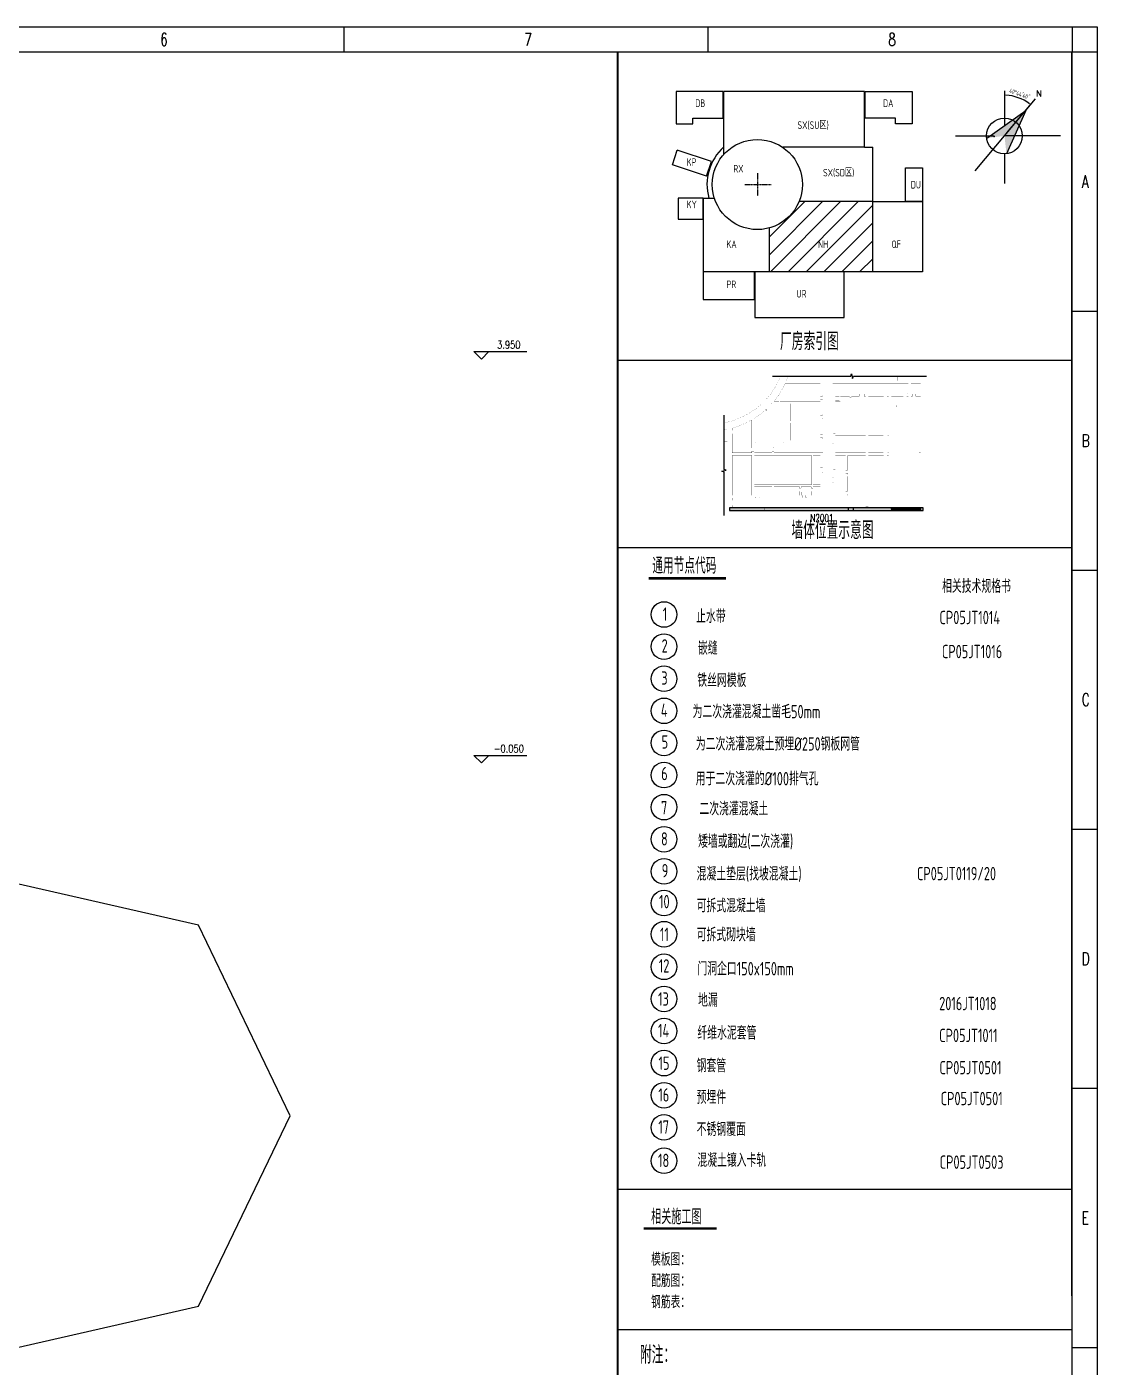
# Model space of a CAD drawing. Extents: x 288665 to 326723, y -93974 to -72949.
# Drawn here: x 316120 to 326723, y -86223 to -72949 of the extents above; entities that cross this region are included whole.
import ezdxf
from ezdxf.enums import TextEntityAlignment as Align

# ---------------------------------------------------------------- set-up
doc = ezdxf.new("R2010")
doc.units = 0
doc.linetypes.add('CENTER', pattern=[50.8, 31.75, -6.35, 6.35, -6.35])
doc.layers.get('0').update_dxf_attribs({"linetype": 'CONTINUOUS'})
for name, color, linetype in [('B版云线202106', 2, 'CONTINUOUS'), ('C77(文本)', 7, 'CONTINUOUS'), ('DIM', 3, 'CONTINUOUS'), ('NHFVVP_CenterLine', 4, 'CONTINUOUS'), ('NHJVVK_OpenLine', 7, 'CONTINUOUS'), ('TEXT', 4, 'CONTINUOUS'), ('THIN', 3, 'CONTINUOUS'), ('wall', 7, 'CONTINUOUS'), ('中心线', 2, 'CENTER'), ('缩略图', 4, 'CONTINUOUS')]:
    doc.layers.add(name, color=color, linetype=linetype)
doc.styles.add('DIM_FONT', font='SIMPLEX', dxfattribs={"width": 0.7, "bigfont": 'GBCBIG'})
doc.styles.add('HZ', font='TXT.shx', dxfattribs={"width": 0.7, "bigfont": 'hz.shx'})
doc.styles.add('RH', font='romans.shx', dxfattribs={"width": 0.7, "bigfont": 'hz.shx'})
doc.styles.add('ROMANT', font='ROMANT.shx', dxfattribs={"width": 0.618, "height": 450, "bigfont": 'ochinese.shx'})
doc.styles.add('S1', font='tssdeng.shx', dxfattribs={"width": 0.7, "bigfont": 'tssdchn.shx'})
doc.styles.add('TSSD_Dimension', font='Tssdeng.shx', dxfattribs={"width": 0.7, "bigfont": 'tssdchn.shx'})
doc.styles.add('TSSD_Label', font='tssdeng.shx', dxfattribs={"width": 0.7, "bigfont": 'hztxt.shx'})

# ---------------------------------------------------------------- blocks, each defined once
blk = doc.blocks.new('tk2')
at = {"color": 4, "flags": 128}
for points in [[(89525, -525783), (119250, -525783)], [(111786, -525783), (111786, -526033)], [(115392, -525783), (115392, -526033)], [(119000, -525783), (119000, -526033)], [(119250, -525783), (119250, -546808)]]:
    blk.add_lwpolyline(points, dxfattribs=at)
blk.add_lwpolyline([(90150, -526033), (118998, -526033), (118998, -546558), (90150, -546558)], close=True)
at = {"flags": 128}
for points in [[(119000, -526033), (119250, -526033)], [(119000, -528599), (119250, -528599)], [(119000, -531165), (119250, -531165)], [(119000, -533730), (119250, -533730)], [(119000, -536296), (119250, -536296)], [(119000, -538862), (119250, -538862)]]:
    blk.add_lwpolyline(points, dxfattribs=at)
at = {"layer": 'C77(文本)', "color": 4}
for p in [(114498, -526033), (118998, -538353)]:
    blk.add_line(p, (118998, -526033), dxfattribs=at)
at = {"color": 0, "style": 'HZ', "width": 0.7}
for s, p in [('6', (109968, -525971)), ('7', (113574, -525971)), ('8', (117180, -525971)), ('A', (119096, -527379)), ('B', (119096, -529945)), ('C', (119096, -532510)), ('D', (119096, -535076)), ('E', (119096, -537641))]:
    blk.add_text(s, height=125, dxfattribs=at).set_placement(p)
blk = doc.blocks.new('_ClosedBlank')
at = {"color": 0}
blk.add_lwpolyline([(0, 0, 0, 0.658, 0), (-2.5, 0, 0.658, 0.658, 0)], format="xyseb", dxfattribs=at)
blk = doc.blocks.new('A$C5E8E3E41')
at = {"layer": 'DIM'}
blk.add_line((160, -2794), (1787, -851), dxfattribs=at)
blk.add_arc((0, -2986), 2685, 52.20852, 87.86565, dxfattribs=at)
at = {"layer": '缩略图'}
for p, q in [((0, 0), (0, -2316)), ((-1925, -5287), (2050, -536)), ((-3235, -2986), (-671, -2986)), ((3695, -2985), (0, -2986)), ((0, -4168), (0, -6137))]:
    blk.add_line(p, q, dxfattribs=at)
blk.add_lwpolyline([(-1172, -3135), (1408, -1304), (135, -4160)], dxfattribs=at)
blk.add_circle((0, -2986), 1181, dxfattribs=at)
blk.add_point((-669, -3033), dxfattribs=at)
blk.add_point((-669, -3033), dxfattribs=at)
for points in [[(0, -2986), (-1172, -3135), (1408, -1304)], [(135, -4160), (1408, -1304), (0, -2986)]]:
    blk.add_solid(points, dxfattribs=at)
at = {"layer": 'DIM', "xscale": 100, "yscale": 100, "zscale": 100}
for p, rotation in [((0, -301), 178.9328260940947), ((1723, -927), 321.1413489768363)]:
    blk.add_blockref('_ClosedBlank', p, dxfattribs=dict(at, rotation=rotation))
at = {"layer": 'DIM', "color": 7, "insert": (1004, -222), "char_height": 300, "attachment_point": 5, "rotation": 340.03709, "style": 'TSSD_Dimension'}
blk.add_mtext('\\A1;40°44\'40"', dxfattribs=at)
at = {"layer": '缩略图', "style": 'ROMANT'}
blk.add_text('N', height=400, dxfattribs=at).set_placement((2099, -395))
blk = doc.blocks.new('A$C3CC76250')
at = {"layer": 'TEXT', "lineweight": 30}
h = blk.add_hatch(dxfattribs=at)
h.set_pattern_fill('ANSI31', color=256, scale=3000, style=0)
h.set_pattern_definition([(45, (-770190, -402651), (-6735.19, 6735.19), [])])
h.paths.add_polyline_path([(1880, 0), (1880, -2491, -0.375525), (4213, -2205), (7459, -2205), (7459, 0)])
h.paths.add_polyline_path([(4731, -1679), (4731, -1022), (6141, -1022), (6141, -1679)], flags=24)
h = blk.add_hatch(dxfattribs=at)
h.set_pattern_fill('ANSI31', color=5, scale=4000, style=0)
h.set_pattern_definition([(45, (-510316.34, 2095162.27), (-353.55339, 353.55339), [])])
h.paths.add_polyline_path([(7781, -4361), (4861, -4361, -0.231141), (3690, -5401), (3690, -7140), (7781, -7140)])
h.paths.add_polyline_path([(5553, -6236), (5965, -6236), (5965, -5872), (5553, -5872)], flags=24)
at = {"linetype": 'CENTER', "ltscale": 0.3}
blk.add_line((7459, -2205), (4213, -2205), dxfattribs=at)
at = {"layer": '中心线'}
for p, q in [((2709, -3682), (3757, -3682)), ((3210, -3227), (3210, -4134))]:
    blk.add_line(p, q, dxfattribs=at)
at = {"layer": '缩略图'}
for p, q in [((7459, 0), (1880, 0)), ((1880, -2491), (1880, 0)), ((7459, -2205), (7459, 0)), ((-152, -2905), (39, -2319)), ((1397, -2765), (39, -2319)), ((7459, -2205), (7781, -2205)), ((7781, -7140), (7781, -2205)), ((1202, -3349), (-152, -2905)), ((1202, -3349), (1397, -2765)), ((1068, -4221), (1068, -7140)), ((1068, -4221), (1509, -4221)), ((7781, -4361), (4861, -4361)), ((3690, -7140), (3690, -5401)), ((3690, -7140), (1068, -7140)), ((7781, -7140), (3690, -7140))]:
    blk.add_line(p, q, dxfattribs=at)
for points in [[(0, -1281), (651, -1281), (651, -1050), (1862, -1050), (1862, 0), (0, 0), (0, -1281)], [(9339, -1281), (8688, -1281), (8688, -1050), (7477, -1050), (7477, 0), (9339, 0), (9339, -1281)], [(1068, -7147), (1068, -8239), (3097, -8239), (3097, -7147), (1068, -7147)]]:
    blk.add_lwpolyline(points, dxfattribs=at)
for points in [[(9083, -4354), (9083, -3017), (9748, -3017), (9748, -4354)], [(1057, -4221), (77, -4221), (77, -5061), (1057, -5061)], [(7788, -4361), (9748, -4361), (9748, -7140), (7788, -7140)], [(3105, -8953), (6654, -8953), (6654, -7147), (3105, -7147)]]:
    blk.add_lwpolyline(points, close=True, dxfattribs=at)
blk.add_circle((3210, -3682), 1785, dxfattribs=at)
blk.add_arc((3210, -3682), 1995, 131.8145, 195.6747, dxfattribs=at)
at = {"layer": 'TEXT', "color": 7, "lineweight": 30, "xscale": 0.6000000000000001, "yscale": 0.6000000000000001, "zscale": 0.6000000000000001}
blk.add_blockref('A$C5E8E3E41', (13001, 36), dxfattribs=at)
at = {"color": 0, "linetype": 'ByBlock', "style": 'TSSD_Label', "width": 0.7}
for s, p in [('DB', (748, -610)), ('DA', (8191, -610)), ('KP', (411, -2945)), ('RX', (2258, -3207)), ('DU', (9291, -3840)), ('KY', (411, -4620)), ('KA', (1987, -6198)), ('NH', (5613, -6198)), ('QF', (8525, -6198)), ('PR', (1987, -7785)), ('UR', (4761, -8162))]:
    blk.add_text(s, height=300, dxfattribs=at).set_placement(p)
at = {"linetype": 'ByBlock', "style": 'TSSD_Label', "width": 0.7}
for s, p in [('SX(SU区)', (4801, -1479)), ('SX(SD区)', (5813, -3361))]:
    blk.add_text(s, height=300, dxfattribs=at).set_placement(p)
blk = doc.blocks.new('A$C4f303797')
at = {"layer": 'TEXT', "color": 7, "lineweight": 30, "xscale": 0.5, "yscale": 0.5, "zscale": 0.5}
blk.add_blockref('A$C3CC76250', (76, 4477), dxfattribs=at)
at = {"layer": 'C77(文本)', "color": 0, "style": 'S1', "width": 0.7}
blk.add_text('厂房索引图', height=350, dxfattribs=at).set_placement((2130, -751), align=Align.BOTTOM_LEFT)
blk = doc.blocks.new('A$Cc6a5050b')
at = {"layer": 'NHFVVP_CenterLine', "ltscale": 10}
blk.add_blockref('A$C4f303797', (-7851, -5335), dxfattribs=at)

msp = doc.modelspace()

# ---------------------------------------------------------------- hatches: boundary and pattern name
at = {"layer": 'B版云线202106'}
h = msp.add_hatch(color=256, dxfattribs=at)
h.dxf.hatch_style = 1
h.paths.add_polyline_path([(323082, -77712), (323082, -77738), (325001, -77738), (325001, -77712)])
at = {"layer": 'wall'}
h = msp.add_hatch(dxfattribs=at)
h.set_pattern_fill('JIS_STN_1E', color=6, scale=6.48, style=0)
h.set_pattern_definition([(45, (347176.181, -85090.789), (-4.582052, 4.582052), []), (45, (347180.7496, -85090.789), (-4.582052, 4.582052), [6.48, -3.24])])
h.paths.add_polyline_path([(324975, -77712), (324684, -77712), (324684, -77738), (324975, -77738)])

# ---------------------------------------------------------------- linework, layer by layer
for points in [[(296998, -72949), (326723, -72949), (326723, -93974), (296998, -93974)], [(318730, -83733), (317821, -81846), (315779, -81379), (314142, -82685), (314142, -84780), (315779, -86086), (317821, -85620)]]:
    msp.add_lwpolyline(points, close=True)
at = {"layer": 'C77(文本)', "color": 4}
for p, q in [((326477, -84464), (321973, -84464)), ((326477, -85854), (321973, -85854))]:
    msp.add_line(p, q, dxfattribs=at)
at = {"layer": 'C77(文本)'}
for points, const_width in [([(322280, -78411), (323047, -78411)], 23.9), ([(322230, -84851), (322953, -84851)], 22.5)]:
    msp.add_lwpolyline(points, dxfattribs=dict(at, const_width=const_width))
at = {"layer": 'C77(文本)', "color": 4}
for centre in [(322433, -78769), (322433, -79087), (322433, -79405), (322433, -79723), (322433, -80041), (322433, -80359), (322433, -80677), (322433, -80995), (322433, -81313), (322433, -81627), (322433, -81935), (322433, -82258), (322433, -82576), (322433, -82894), (322433, -83212), (322433, -83530), (322433, -83848), (322433, -84179)]:
    msp.add_circle(centre, 127, dxfattribs=at)
at = {"layer": 'NHJVVK_OpenLine', "ltscale": 0.01}
msp.add_lwpolyline([(323082, -77712), (323082, -77738), (325001, -77738), (325001, -77712), (323082, -77712)], dxfattribs=at)
at = {"layer": 'TEXT'}
for p, q in [((320623, -76239), (320548, -76164)), ((320548, -76164), (321074, -76164)), ((320698, -76164), (320623, -76239)), ((320623, -80239), (320548, -80164)), ((320548, -80164), (321074, -80164)), ((320698, -80164), (320623, -80239))]:
    msp.add_line(p, q, dxfattribs=at)
at = {"layer": 'THIN', "ltscale": 0.01}
for points in [[(323507, -76409), (324282, -76409), (324289, -76387), (324301, -76431), (324308, -76409), (325034, -76409)], [(323027, -77787), (323027, -77358), (323005, -77351), (323049, -77339), (323027, -77332), (323027, -76795)]]:
    msp.add_lwpolyline(points, dxfattribs=at)
at = {"layer": 'wall'}
for p, q in [((324256, -77712), (324256, -77738)), ((324305, -77712), (324305, -77738))]:
    msp.add_line(p, q, dxfattribs=at)
at = {"layer": 'wall', "const_width": 0.972}
for points in [[(323027, -76871, 0.25589), (323588, -76409)], [(323646, -76452, 0.013804), (323662, -76409)], [(323572, -76588, 0.036163), (323631, -76484)], [(323457, -76724, 0.019791), (323503, -76677)], [(323521, -76656, 0.022164), (323565, -76597, 0.022164)], [(323108, -76923, 0.064129), (323302, -76841)], [(323328, -76825, 0.045893), (323448, -76733)], [(323027, -76942, 0.009987), (323059, -76935)]]:
    msp.add_lwpolyline(points, format="xyb", dxfattribs=at)
for points in [[(323987, -76452), (323646, -76452)], [(323987, -76452), (323987, -76409)], [(324007, -76452), (324007, -76409)], [(324013, -76452), (324007, -76452)], [(324013, -76479), (324013, -76452)], [(324104, -76452), (324097, -76452)], [(324097, -76479), (324097, -76452)], [(324104, -76452), (324104, -76409)], [(324123, -76452), (324123, -76409)], [(324745, -76452), (324123, -76452)], [(324745, -76452), (324745, -76409)], [(324771, -76452), (324771, -76409)], [(324975, -76452), (324771, -76452)], [(324975, -76452), (324975, -76409)], [(325001, -76452), (325001, -76409)], [(325001, -76500), (325001, -76452)], [(323581, -76588), (323572, -76588)], [(323581, -76656), (323581, -76588)], [(323981, -76484), (323631, -76484)], [(323981, -76607), (323981, -76484)], [(324008, -76484), (324007, -76484)], [(324007, -76602), (324007, -76484)], [(324852, -76484), (324102, -76484)], [(324361, -76581), (324104, -76581)], [(324104, -76581), (324104, -76936)], [(324366, -76607), (324366, -76586)], [(324415, -76607), (324415, -76586)], [(324604, -76581), (324420, -76581)], [(324609, -76607), (324609, -76586)], [(324642, -76607), (324642, -76586)], [(324799, -76581), (324647, -76581)], [(324804, -76607), (324804, -76586)], [(324836, -76607), (324836, -76586)], [(324852, -76581), (324841, -76581)], [(324852, -76500), (324852, -76484)], [(324852, -76500), (324878, -76500)], [(324852, -76581), (324852, -76533)], [(324852, -76533), (324878, -76533)], [(324975, -76484), (324878, -76484)], [(324878, -76500), (324878, -76484)], [(324878, -76581), (324878, -76533)], [(324890, -76581), (324878, -76581)], [(324894, -76607), (324894, -76586)], [(324894, -76607), (324894, -76586)], [(324927, -76607), (324927, -76586)], [(324927, -76607), (324927, -76586)], [(324975, -76581), (324932, -76581)], [(324975, -76501), (324975, -76484)], [(324975, -76500), (325001, -76500)], [(324975, -76581), (324975, -76533)], [(324975, -76533), (325001, -76533)], [(325001, -77738), (325001, -76533)], [(323457, -76743), (323457, -76724)], [(323503, -76743), (323503, -76677)], [(323521, -76656), (323571, -76656)], [(323522, -76682), (323670, -76682)], [(323522, -76682), (323522, -77045)], [(323571, -76597), (323565, -76597)], [(323571, -76656), (323571, -76597)], [(323581, -76656), (323981, -76656)], [(323670, -77045), (323670, -76682)], [(323689, -76682), (323981, -76682)], [(323689, -76682), (323689, -76853)], [(323981, -76607), (324002, -76607)], [(323981, -76656), (323981, -76640)], [(323981, -76640), (324002, -76640)], [(323981, -76795), (323981, -76682)], [(324007, -76790), (324007, -76644)], [(324169, -76607), (324130, -76607)], [(324130, -76607), (324130, -76646)], [(324169, -76607), (324169, -76646), (324130, -76646)], [(324178, -76607), (324178, -76656), (324130, -76656)], [(324130, -76656), (324130, -76889)], [(324272, -76607), (324178, -76607)], [(324272, -76607), (324272, -76623)], [(324272, -76623), (324289, -76623)], [(324272, -76672), (324289, -76672)], [(324272, -76672), (324272, -76889)], [(324366, -76607), (324289, -76607)], [(324289, -76607), (324289, -76623)], [(324289, -76672), (324289, -76889)], [(324431, -76607), (324415, -76607)], [(324431, -76607), (324431, -76889)], [(324457, -76698), (324457, -76607)], [(324609, -76607), (324457, -76607)], [(324457, -76698), (324473, -76698)], [(324457, -76889), (324457, -76714)], [(324457, -76714), (324473, -76714)], [(324473, -76714), (324473, -76698)], [(324506, -76698), (324658, -76698)], [(324506, -76714), (324506, -76698)], [(324506, -76714), (324658, -76714)], [(324658, -76607), (324642, -76607)], [(324658, -76698), (324658, -76607)], [(324658, -76889), (324658, -76714)], [(324684, -76698), (324684, -76607)], [(324804, -76607), (324684, -76607)], [(324684, -76698), (324700, -76698)], [(324684, -76889), (324684, -76714)], [(324684, -76714), (324700, -76714)], [(324700, -76714), (324700, -76698)], [(324732, -76698), (324852, -76698)], [(324732, -76714), (324732, -76698)], [(324732, -76714), (324852, -76714)], [(324852, -76607), (324836, -76607)], [(324852, -76698), (324852, -76607)], [(324852, -76889), (324852, -76714)], [(324894, -76607), (324878, -76607)], [(324878, -76889), (324878, -76607)], [(324975, -76607), (324927, -76607)], [(324975, -76889), (324975, -76607)], [(323302, -77119), (323302, -76841)], [(323328, -76825), (323328, -77045)], [(323448, -76753), (323448, -76733)], [(323503, -76753), (323448, -76753)], [(323503, -76743), (323457, -76743)], [(323503, -77045), (323503, -76753)], [(323689, -76853), (323981, -76853)], [(323981, -76795), (324002, -76795)], [(323981, -76853), (323981, -76827)], [(323981, -76827), (324002, -76827)], [(324007, -76981), (324007, -76832)], [(323059, -76945), (323059, -76935)], [(323059, -76945), (323108, -76945)], [(323059, -77020), (323059, -76978)], [(323059, -76978), (323108, -76978)], [(323108, -76945), (323108, -76923)], [(323108, -77168), (323108, -76978)], [(323689, -76873), (323689, -77045)], [(323689, -76873), (323981, -76873)], [(323981, -76986), (323981, -76873)], [(323981, -76986), (324002, -76986)], [(324104, -76978), (324104, -77033)], [(324130, -76941), (324109, -76941)], [(324130, -76973), (324109, -76973)], [(324272, -76889), (324130, -76889)], [(324431, -76915), (324130, -76915)], [(324130, -76915), (324130, -76941)], [(324130, -76973), (324130, -76999)], [(324431, -76889), (324289, -76889)], [(324431, -76915), (324431, -76926)], [(324431, -76968), (324431, -76999)], [(324457, -76931), (324436, -76931)], [(324457, -76964), (324436, -76964)], [(324658, -76889), (324457, -76889)], [(324457, -76931), (324457, -76915)], [(324658, -76915), (324457, -76915)], [(324457, -76999), (324457, -76964)], [(324658, -76999), (324658, -76915)], [(324852, -76889), (324684, -76889)], [(324684, -77712), (324684, -76915)], [(324975, -76915), (324684, -76915)], [(324975, -76889), (324878, -76889)], [(324975, -77168), (324975, -76915)], [(323059, -77020), (323027, -77020)], [(323059, -77052), (323027, -77052)], [(323059, -77315), (323059, -77052)], [(323302, -77119), (323323, -77119)], [(323328, -77045), (323344, -77045)], [(323328, -77070), (323339, -77070)], [(323328, -77070), (323328, -77114)], [(323344, -77045), (323344, -77066)], [(323376, -77045), (323503, -77045)], [(323376, -77045), (323376, -77066)], [(323381, -77070), (323503, -77070)], [(323503, -77119), (323503, -77070)], [(323517, -77119), (323503, -77119)], [(323522, -77045), (323621, -77045)], [(323522, -77070), (323616, -77070)], [(323522, -77070), (323522, -77114)], [(323621, -77045), (323621, -77066)], [(323653, -77045), (323670, -77045)], [(323653, -77045), (323653, -77066)], [(323658, -77070), (324007, -77070)], [(323689, -77045), (323981, -77045)], [(323981, -77045), (323981, -77019)], [(323981, -77019), (324002, -77019)], [(324007, -77070), (324007, -77023)], [(324104, -77075), (324104, -77328)], [(324130, -77038), (324109, -77038)], [(324130, -77070), (324109, -77070)], [(324130, -76999), (324431, -76999)], [(324130, -77022), (324130, -77038)], [(324130, -77022), (324431, -77022)], [(324130, -77070), (324130, -77168)], [(324431, -77022), (324431, -77104)], [(324457, -77109), (324436, -77109)], [(324457, -76999), (324604, -76999)], [(324457, -77109), (324457, -77022)], [(324457, -77022), (324609, -77022)], [(324609, -77022), (324609, -77004)], [(324642, -77022), (324642, -77004)], [(324642, -77022), (324658, -77022)], [(324647, -76999), (324658, -76999)], [(324658, -77168), (324658, -77022)], [(323108, -77168), (323302, -77168)], [(323108, -77194), (323302, -77194)], [(323108, -77589), (323108, -77194)], [(323302, -77168), (323302, -77151)], [(323302, -77151), (323323, -77151)], [(323302, -77589), (323302, -77194)], [(323328, -77156), (323328, -77168)], [(323328, -77168), (323503, -77168)], [(323328, -77194), (323893, -77194)], [(323328, -77194), (323328, -77485)], [(323503, -77168), (323503, -77151)], [(323517, -77151), (323503, -77151)], [(323522, -77156), (323522, -77168)], [(323522, -77168), (324007, -77168)], [(323893, -77194), (323893, -77485)], [(323909, -77194), (323981, -77194)], [(323909, -77271), (323909, -77194)], [(323981, -77271), (323981, -77194)], [(324007, -77309), (324007, -77168)], [(324130, -77168), (324431, -77168)], [(324130, -77194), (324233, -77194)], [(324130, -77194), (324130, -77333)], [(324233, -77194), (324233, -77339)], [(324253, -77339), (324253, -77194)], [(324253, -77194), (324431, -77194)], [(324431, -77147), (324431, -77168)], [(324431, -77194), (324431, -77381)], [(324457, -77142), (324436, -77142)], [(324457, -77142), (324457, -77168)], [(324457, -77168), (324604, -77168)], [(324457, -77631), (324457, -77194)], [(324457, -77194), (324609, -77194)], [(324609, -77194), (324609, -77172)], [(324642, -77194), (324642, -77172)], [(324642, -77194), (324658, -77194)], [(324647, -77168), (324658, -77168)], [(324658, -77712), (324658, -77194)], [(324975, -77232), (324959, -77232), (324959, -77168), (324975, -77168)], [(324975, -77381), (324975, -77232)], [(323059, -77315), (323027, -77315)], [(323059, -77348), (323027, -77348)], [(323059, -77573), (323059, -77348)], [(323909, -77271), (323981, -77271)], [(323909, -77398), (323909, -77281)], [(323909, -77281), (323981, -77281)], [(323981, -77313), (323981, -77281)], [(323981, -77398), (323981, -77362)], [(324007, -77615), (324007, -77367)], [(324104, -77370), (324104, -77415)], [(324130, -77333), (324109, -77333)], [(324130, -77365), (324109, -77365)], [(324130, -77365), (324130, -77381)], [(324130, -77381), (324233, -77381)], [(324233, -77339), (324253, -77339)], [(324233, -77372), (324233, -77381)], [(324233, -77372), (324253, -77372)], [(324253, -77381), (324253, -77372)], [(324253, -77381), (324431, -77381)], [(324975, -77446), (324959, -77446), (324959, -77381), (324975, -77381)], [(323328, -77485), (323893, -77485)], [(323328, -77505), (323328, -77589)], [(323328, -77505), (323503, -77505)], [(323503, -77589), (323503, -77505)], [(323522, -77505), (323775, -77505)], [(323522, -77505), (323522, -77589)], [(323775, -77505), (323775, -77518)], [(323775, -77518), (323786, -77518)], [(323791, -77505), (323893, -77505)], [(323791, -77513), (323791, -77505)], [(323893, -77518), (323893, -77505)], [(323893, -77518), (323909, -77518)], [(323909, -77398), (323981, -77398)], [(323909, -77485), (323909, -77407)], [(323909, -77407), (323981, -77407)], [(323909, -77485), (323981, -77485)], [(323909, -77518), (323909, -77505)], [(323909, -77505), (323981, -77505)], [(323981, -77485), (323981, -77407)], [(323981, -77505), (323981, -77589)], [(324104, -77458), (324104, -77615)], [(324130, -77420), (324109, -77420)], [(324130, -77453), (324109, -77453)], [(324130, -77401), (324233, -77401)], [(324130, -77401), (324130, -77420)], [(324130, -77453), (324130, -77589)], [(324233, -77401), (324233, -77547)], [(324253, -77547), (324253, -77401)], [(324253, -77401), (324431, -77401)], [(324431, -77401), (324431, -77589)], [(324975, -77712), (324975, -77446)], [(323059, -77573), (323027, -77573)], [(323082, -77615), (323027, -77615)], [(323082, -77615), (323082, -77639)], [(323108, -77639), (323082, -77639)], [(323108, -77589), (323302, -77589)], [(323108, -77615), (323339, -77615)], [(323108, -77615), (323108, -77615)], [(323108, -77639), (323108, -77615)], [(323328, -77589), (323344, -77589)], [(323344, -77589), (323344, -77610)], [(323376, -77589), (323503, -77589)], [(323376, -77589), (323376, -77610)], [(323381, -77615), (323799, -77615)], [(323522, -77589), (323775, -77589)], [(323775, -77550), (323775, -77589)], [(323775, -77550), (323786, -77550)], [(323791, -77589), (323791, -77555)], [(323791, -77589), (323804, -77589)], [(323804, -77589), (323804, -77610)], [(323837, -77589), (323893, -77589)], [(323837, -77589), (323837, -77610)], [(323841, -77615), (324007, -77615)], [(323893, -77589), (323893, -77550)], [(323893, -77550), (323909, -77550)], [(323909, -77589), (323909, -77550)], [(323909, -77589), (323981, -77589)], [(324104, -77615), (324431, -77615)], [(324130, -77589), (324233, -77589)], [(324233, -77547), (324253, -77547)], [(324233, -77579), (324233, -77589)], [(324233, -77579), (324253, -77579)], [(324253, -77589), (324253, -77579)], [(324253, -77589), (324431, -77589)], [(324431, -77615), (324431, -77631)], [(324431, -77631), (324457, -77631)], [(323082, -77712), (323027, -77712)], [(323158, -77738), (323027, -77738)], [(323108, -77688), (323082, -77688)], [(323082, -77688), (323082, -77712)], [(323108, -77712), (323108, -77688)], [(323153, -77712), (323108, -77712)], [(323158, -77717), (323158, -77738)], [(323206, -77717), (323206, -77738)], [(323328, -77738), (323206, -77738)], [(323328, -77712), (323211, -77712)], [(323328, -77712), (323328, -77738)], [(323858, -77712), (323425, -77712)], [(323425, -77712), (323425, -77738)], [(323862, -77738), (323425, -77738)], [(323862, -77717), (323862, -77738)], [(323960, -77717), (323960, -77738)], [(324256, -77738), (323960, -77738)], [(324256, -77712), (323965, -77712)], [(324256, -77712), (324256, -77738)], [(324431, -77712), (324305, -77712)], [(324305, -77738), (324305, -77712)], [(324485, -77738), (324305, -77738)], [(324431, -77696), (324431, -77712)], [(324431, -77696), (324457, -77696)], [(324457, -77712), (324457, -77696)], [(324489, -77712), (324457, -77712)], [(324489, -77733), (324489, -77712)], [(324658, -77712), (324625, -77712)], [(324625, -77733), (324625, -77712)], [(325001, -77738), (324630, -77738)], [(324975, -77712), (324684, -77712)]]:
    msp.add_lwpolyline(points, dxfattribs=at)
at = {"layer": 'wall', "ltscale": 10, "const_width": 0.972}
for points in [[(324013, -76479), (324008, -76479), (324008, -76484)], [(324097, -76479), (324102, -76479), (324102, -76484)], [(324366, -76586), (324361, -76586), (324361, -76581)], [(324415, -76586), (324420, -76586), (324420, -76581)], [(324609, -76586), (324604, -76586), (324604, -76581)], [(324642, -76586), (324647, -76586), (324647, -76581)], [(324804, -76586), (324799, -76586), (324799, -76581)], [(324836, -76586), (324841, -76586), (324841, -76581)], [(324894, -76586), (324890, -76586), (324890, -76581)], [(324927, -76586), (324932, -76586), (324932, -76581)], [(324002, -76607), (324002, -76602), (324007, -76602)], [(324002, -76640), (324002, -76644), (324007, -76644)], [(324002, -76795), (324002, -76790), (324007, -76790)], [(324002, -76827), (324002, -76832), (324007, -76832)], [(324002, -76986), (324002, -76981), (324007, -76981)], [(324109, -76941), (324109, -76936), (324104, -76936)], [(324109, -76973), (324109, -76978), (324104, -76978)], [(324436, -76931), (324436, -76926), (324431, -76926)], [(324436, -76964), (324436, -76968), (324431, -76968)], [(323323, -77119), (323323, -77114), (323328, -77114)], [(323344, -77066), (323339, -77066), (323339, -77070)], [(323376, -77066), (323381, -77066), (323381, -77070)], [(323517, -77119), (323517, -77114), (323522, -77114)], [(323621, -77066), (323616, -77066), (323616, -77070)], [(323653, -77066), (323658, -77066), (323658, -77070)], [(324002, -77019), (324002, -77023), (324007, -77023)], [(324109, -77038), (324109, -77033), (324104, -77033)], [(324109, -77070), (324109, -77075), (324104, -77075)], [(324436, -77109), (324436, -77104), (324431, -77104)], [(324609, -77004), (324604, -77004), (324604, -76999)], [(324642, -77004), (324647, -77004), (324647, -76999)], [(323323, -77151), (323323, -77156), (323328, -77156)], [(323517, -77151), (323517, -77156), (323522, -77156)], [(324436, -77142), (324436, -77147), (324431, -77147)], [(324609, -77172), (324604, -77172), (324604, -77168)], [(324642, -77172), (324647, -77172), (324647, -77168)], [(324002, -77313), (323981, -77313)], [(323981, -77362), (324002, -77362)], [(324002, -77313), (324002, -77309), (324007, -77309)], [(324002, -77362), (324002, -77367), (324007, -77367)], [(324109, -77333), (324109, -77328), (324104, -77328)], [(324109, -77365), (324109, -77370), (324104, -77370)], [(323786, -77518), (323786, -77513), (323791, -77513)], [(324109, -77420), (324109, -77415), (324104, -77415)], [(324109, -77453), (324109, -77458), (324104, -77458)], [(323344, -77610), (323339, -77610), (323339, -77615)], [(323376, -77610), (323381, -77610), (323381, -77615)], [(323786, -77550), (323786, -77555), (323791, -77555)], [(323804, -77610), (323799, -77610), (323799, -77615)], [(323837, -77610), (323841, -77610), (323841, -77615)], [(323158, -77717), (323153, -77717), (323153, -77712)], [(323206, -77717), (323211, -77717), (323211, -77712)], [(323862, -77717), (323858, -77717), (323858, -77712)], [(323960, -77717), (323965, -77717), (323965, -77712)], [(324489, -77733), (324485, -77733), (324485, -77738)], [(324625, -77733), (324630, -77733), (324630, -77738)]]:
    msp.add_lwpolyline(points, dxfattribs=at)
at = {"layer": 'wall'}
msp.add_arc((323571, -76597), 0.0162, 0, 90, dxfattribs=at)
at = {"layer": '缩略图'}
for p, q in [((321973, -76250), (326473, -76250)), ((321973, -78106), (326473, -78106))]:
    msp.add_line(p, q, dxfattribs=at)
at = {"layer": '缩略图', "const_width": 20}
msp.add_lwpolyline([(326473, -87586), (321973, -87586), (321973, -73199)], dxfattribs=at)

# ---------------------------------------------------------------- block references
at = {"layer": 'B版云线202106'}
msp.add_blockref('tk2', (207474, 452835), dxfattribs=at)
at = {"layer": 'B版云线202106', "xscale": 0.5, "yscale": 0.5, "zscale": 0.5}
msp.add_blockref('A$Cc6a5050b', (326442, -73161), dxfattribs=at)

# ---------------------------------------------------------------- texts
at = {"layer": 'C77(文本)', "color": 0, "style": 'S1', "width": 0.7}
msp.add_text('墙体位置示意图', height=175, dxfattribs=at).set_placement((323694, -78074), align=Align.BOTTOM_LEFT)
at = {"layer": 'C77(文本)', "style": 'S1', "width": 0.7}
for s, height, p in [('通用节点代码', 159, (322317, -78365)), ('相关施工图', 150, (322305, -84808)), ('附注：', 175, (322194, -86188))]:
    msp.add_text(s, height=height, dxfattribs=at).set_placement(p)
at = {"layer": 'C77(文本)', "color": 4, "style": 'S1', "width": 0.7}
for s, height, p in [('相关技术规格书', 132.5, (325187, -78555)), ('1', 132, (322420, -78831)), ('止水带', 132.5, (322751, -78854)), ('CP05JT1014', 132.5, (325161, -78865)), ('2', 132, (322409, -79146)), ('嵌缝', 132.5, (322769, -79168)), ('CP05JT1016', 132.5, (325185, -79202)), ('3', 132, (322406, -79464)), ('铁丝网模板', 132.5, (322762, -79487)), ('4', 132, (322401, -79783)), (' 为二次浇灌混凝土凿毛50mm', 132.5, (322660, -79797)), ('5', 132, (322409, -80097)), ('为二次浇灌混凝土预埋%%C250钢板网管', 132.5, (322748, -80117)), ('6', 132, (322405, -80410)), ('用于二次浇灌的%%c100排气孔', 132.5, (322747, -80461)), ('7', 132, (322403, -80748)), ('二次浇灌混凝土', 132.5, (322783, -80759)), ('8', 132, (322403, -81057)), ('矮墙或翻边(二次浇灌)', 132.5, (322770, -81081)), ('9', 132, (322410, -81372)), ('混凝土垫层(找坡混凝土)', 132.5, (322756, -81404)), ('CP05JT0119/20', 132.5, (324938, -81401)), ('10', 132.5, (322383, -81679)), ('可拆式混凝土墙', 132.5, (322756, -81719)), ('11', 132.5, (322392, -82003)), ('可拆式砌块墙', 132.5, (322756, -82006)), ('12', 132.5, (322381, -82315)), ('门洞企口150x150mm', 132.5, (322763, -82343)), ('13', 132.5, (322374, -82643)), ('地漏', 132.5, (322770, -82654)), ('2016JT1018', 132.5, (325158, -82688)), ('14', 132.5, (322373, -82956)), ('纤维水泥套管', 132.5, (322763, -82979)), ('CP05JT1011', 132.5, (325158, -83004)), ('15', 132.5, (322378, -83279)), ('钢套管', 132.5, (322756, -83303)), ('CP05JT0501', 132.5, (325161, -83323)), ('16', 132.5, (322376, -83593)), ('预埋件', 132.5, (322756, -83616)), ('CP05JT0501', 132.5, (325173, -83629)), ('17', 132.5, (322376, -83911)), ('不锈钢覆面', 132.5, (322756, -83933)), ('18', 132.5, (322373, -84242)), ('混凝土镶入卡轨', 132.5, (322763, -84240)), ('CP05JT0503', 132.5, (325163, -84259)), ('模板图：', 125, (322305, -85218)), ('配筋图：', 125, (322305, -85429)), ('钢筋表：', 125, (322305, -85640))]:
    msp.add_text(s, height=height, dxfattribs=at).set_placement(p)
at = {"layer": 'TEXT', "style": 'DIM_FONT', "width": 0.8}
for s, p in [('3.950', (320895, -76097)), ('-0.050', (320895, -80097))]:
    msp.add_text(s, height=75, dxfattribs=at).set_placement(p, align=Align.MIDDLE)
at = {"layer": 'TEXT', "color": 6, "style": 'RH', "width": 0.7}
msp.add_text('N2001', height=75, dxfattribs=at).set_placement((323882, -77851))

doc.saveas('drawing.dxf')
